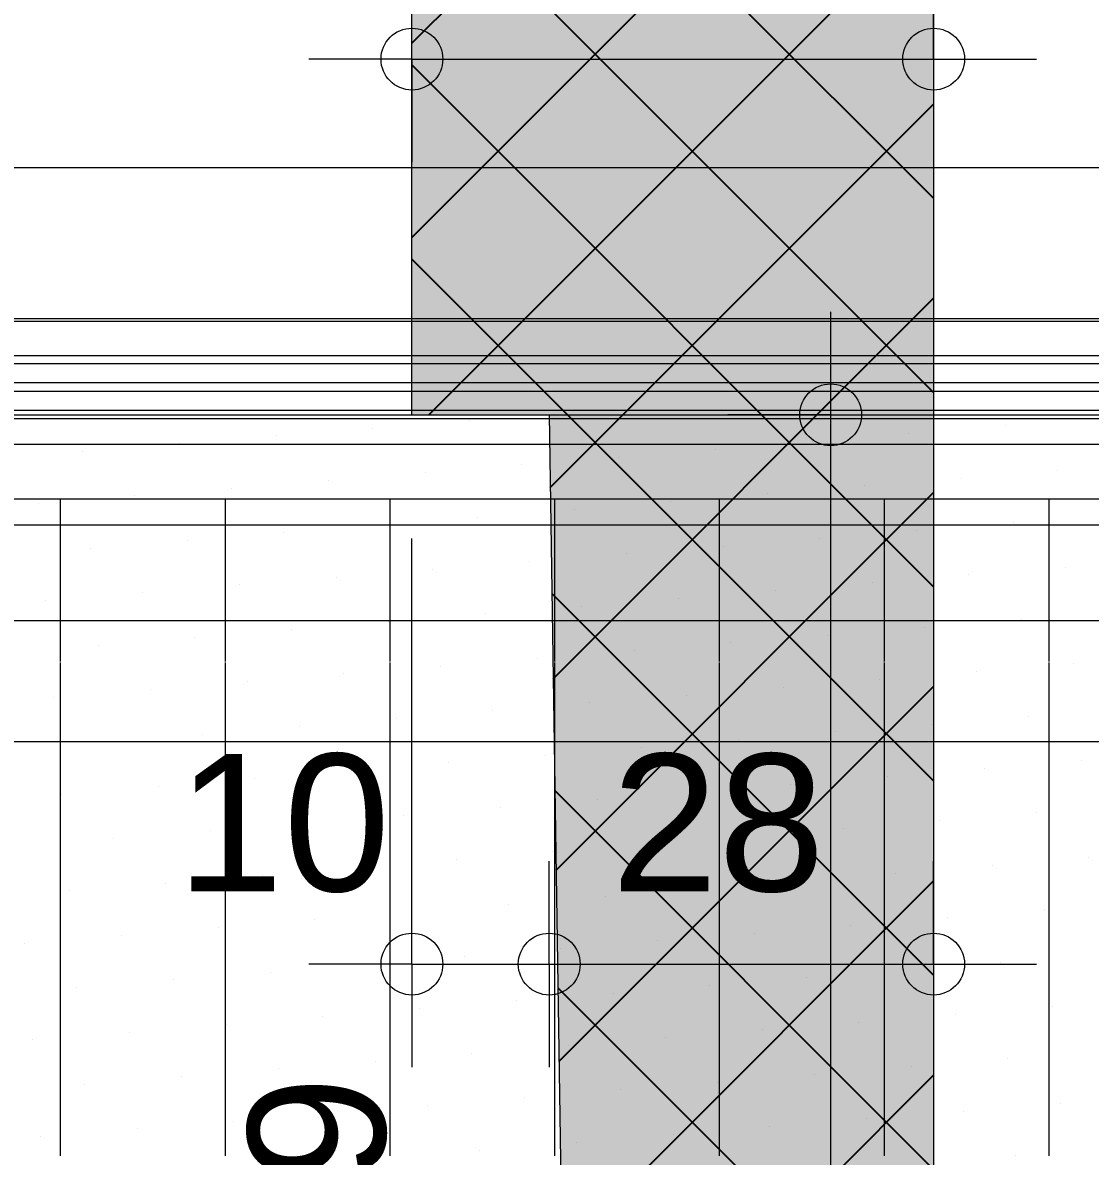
# Model space of a CAD drawing. Header units: metres. Extents: x 0.003 to 0.843, y 0.003 to 0.597.
# Drawn here: x 0.42919 to 0.44474, y 0.1918 to 0.20831 of the extents above; entities that cross this region are included whole.
import ezdxf

# ---------------------------------------------------------------- set-up
doc = ezdxf.new("R2010")
doc.units = ezdxf.units.M
for name, pattern in [('AUSGEZOGEN', [0]), ('LINIE_23', [0.0079, 0.004, -0.0013, 0, -0.0013, 0, -0.0013]), ('PHANTOM', [63.5, 31.75, -6.35, 6.35, -6.35, 6.35, -6.35]), ('PUNKT', [6.35, 0, -6.35]), ('RAND', [44.45, 12.7, -6.35, 12.7, -6.35, 0, -6.35]), ('VERDECKT', [9.525, 6.35, -3.175])]:
    doc.linetypes.add(name, pattern=pattern)
for name, color, linetype, lineweight in [('Ausbau Raeume', 7, 'AUSGEZOGEN', 18), ('Bauachsen grob', 7, 'RAND', 13), ('Bodenplatte', 7, 'AUSGEZOGEN', 18), ('Decke', 7, 'AUSGEZOGEN', 35), ('Deckendaemmung', 7, 'AUSGEZOGEN', 13), ('Detailmasse', 7, 'AUSGEZOGEN', 13), ('Fenster', 7, 'AUSGEZOGEN', 18), ('Rolladen', 7, 'AUSGEZOGEN', 13), ('Vorhangbrett', 7, 'AUSGEZOGEN', 13), ('Wand Beton bewehrt', 7, 'AUSGEZOGEN', 35)]:
    doc.layers.add(name, color=color, linetype=linetype, lineweight=lineweight)
doc.styles.add('ARIAL', font='ARIAL.TTF')

msp = doc.modelspace()

# ---------------------------------------------------------------- hatches: boundary and pattern name
at = {"layer": 'Bodenplatte', "linetype": 'AUSGEZOGEN', "lineweight": 25, "true_color": 0xe0ffe0}
msp.add_hatch(color=254, dxfattribs=at).paths.add_polyline_path([(0.43486, 0.217597), (0.43486, 0.202597), (0.43686, 0.202597), (0.43716, 0.182597), (0.44246, 0.182597), (0.44246, 0.217597)])

# ---------------------------------------------------------------- linework, layer by layer
at = {"layer": 'Ausbau Raeume', "color": 254, "linetype": 'AUSGEZOGEN', "lineweight": 18}
for p, q in [((0.429742, 0.199003), (0.429742, 0.201371)), ((0.432142, 0.199003), (0.432142, 0.201371)), ((0.434542, 0.199003), (0.434542, 0.201371)), ((0.436942, 0.199003), (0.436942, 0.201371)), ((0.439342, 0.199003), (0.439342, 0.201371)), ((0.441742, 0.199003), (0.441742, 0.201371)), ((0.444142, 0.199003), (0.444142, 0.201371)), ((0.429742, 0.191803), (0.429742, 0.198989)), ((0.432142, 0.191803), (0.432142, 0.198989)), ((0.434542, 0.191803), (0.434542, 0.198989)), ((0.436942, 0.191803), (0.436942, 0.198989)), ((0.439342, 0.191803), (0.439342, 0.198989)), ((0.441742, 0.191803), (0.441742, 0.198989)), ((0.444142, 0.191803), (0.444142, 0.198989))]:
    msp.add_line(p, q, dxfattribs=at)
at = {"layer": 'Bauachsen grob', "color": 32, "linetype": 'LINIE_23', "lineweight": 25, "true_color": 0xc36e14}
msp.add_line((0.43166, 0.013897), (0.43166, 0.581), dxfattribs=at)
at = {"layer": 'Bodenplatte', "color": 7, "linetype": 'AUSGEZOGEN', "lineweight": 13}
for p, q in [((0.43486, 0.202597), (0.43486, 0.217597)), ((0.44246, 0.217597), (0.44246, 0.182597)), ((0.43486, 0.202597), (0.43686, 0.202597)), ((0.43686, 0.202597), (0.43716, 0.182597))]:
    msp.add_line(p, q, dxfattribs=at)
at = {"layer": 'Bodenplatte', "color": 7, "linetype": 'AUSGEZOGEN', "lineweight": 25}
for p, q in [((0.43486, 0.208009), (0.44246, 0.215609)), ((0.43486, 0.21335), (0.44246, 0.20575)), ((0.43486, 0.20518), (0.44246, 0.21278)), ((0.43486, 0.210522), (0.44246, 0.202922)), ((0.435106, 0.202597), (0.44246, 0.209952)), ((0.43486, 0.207693), (0.44246, 0.200093)), ((0.436876, 0.201539), (0.44246, 0.207123)), ((0.43486, 0.204865), (0.44246, 0.197265)), ((0.436918, 0.198753), (0.44246, 0.204295)), ((0.436959, 0.195966), (0.44246, 0.201467)), ((0.436899, 0.199997), (0.44246, 0.194436)), ((0.437001, 0.193179), (0.44246, 0.198638)), ((0.436942, 0.197126), (0.44246, 0.191608)), ((0.437043, 0.190393), (0.44246, 0.19581)), ((0.436985, 0.194254), (0.44246, 0.188779)), ((0.437085, 0.187606), (0.44246, 0.192981))]:
    msp.add_line(p, q, dxfattribs=at)
at = {"layer": 'Bodenplatte', "color": 92, "linetype": 'AUSGEZOGEN', "lineweight": 13, "true_color": 0x00c600}
for p, q in [((0.43486, 0.207777), (0.43486, 0.209277)), ((0.44246, 0.207777), (0.44246, 0.209277)), ((0.43486, 0.207777), (0.43336, 0.207777)), ((0.43486, 0.207777), (0.43486, 0.206277)), ((0.43486, 0.207777), (0.43486, 0.207777)), ((0.43486, 0.207777), (0.44246, 0.207777)), ((0.44246, 0.207777), (0.44246, 0.206277)), ((0.44246, 0.207777), (0.44246, 0.207777)), ((0.44246, 0.207777), (0.44396, 0.207777)), ((0.43486, 0.194597), (0.43486, 0.196097)), ((0.43686, 0.194597), (0.43686, 0.196097)), ((0.44246, 0.194597), (0.44246, 0.196097)), ((0.43486, 0.194597), (0.43336, 0.194597)), ((0.43486, 0.194597), (0.43486, 0.193097)), ((0.43486, 0.194597), (0.43686, 0.194597)), ((0.43686, 0.194597), (0.43686, 0.193097)), ((0.43686, 0.194597), (0.43686, 0.194597)), ((0.43686, 0.194597), (0.44246, 0.194597)), ((0.44246, 0.194597), (0.44246, 0.193097)), ((0.44246, 0.194597), (0.44246, 0.194597)), ((0.44246, 0.194597), (0.44396, 0.194597))]:
    msp.add_line(p, q, dxfattribs=at)
at = {"layer": 'Bodenplatte', "color": 92, "linetype": 'VERDECKT', "lineweight": 18, "true_color": 0x00c600}
msp.add_line((0.32236, 0.202597), (0.63436, 0.202597), dxfattribs=at)
at = {"layer": 'Bodenplatte', "color": 92, "linetype": 'AUSGEZOGEN', "lineweight": 13, "true_color": 0x00c600}
msp.add_lwpolyline([(0.43486, 0.194597), (0.43486, 0.195297), (0.43486, 0.195297), (0.43486, 0.200797)], dxfattribs=at)
for centre in [(0.43486, 0.207777), (0.44246, 0.207777), (0.43486, 0.194597), (0.43686, 0.194597), (0.44246, 0.194597)]:
    msp.add_circle(centre, 0.00045, dxfattribs=at)
at = {"layer": 'Decke', "color": 92, "linetype": 'PHANTOM', "lineweight": 18, "true_color": 0x00c600}
msp.add_line((0.32236, 0.202597), (0.63436, 0.202597), dxfattribs=at)
at = {"layer": 'Decke', "color": 92, "linetype": 'RAND', "lineweight": 18, "true_color": 0x00c600}
msp.add_line((0.31916, 0.200997), (0.63756, 0.200997), dxfattribs=at)
at = {"layer": 'Deckendaemmung', "color": 211, "linetype": 'AUSGEZOGEN', "lineweight": 13, "true_color": 0xff70ff}
for p, q in [((0.4357, 0.202517), (0.4357, 0.202517)), ((0.443508, 0.202436), (0.443508, 0.202436)), ((0.432881, 0.20229), (0.432881, 0.20229)), ((0.43429, 0.202403), (0.43429, 0.202403)), ((0.442099, 0.202322), (0.442099, 0.202322)), ((0.431471, 0.202177), (0.431471, 0.202177)), ((0.43928, 0.202096), (0.43928, 0.202096)), ((0.440689, 0.202209), (0.440689, 0.202209)), ((0.430062, 0.202063), (0.430062, 0.202063)), ((0.437871, 0.201982), (0.437871, 0.201982)), ((0.436461, 0.201869), (0.436461, 0.201869)), ((0.44427, 0.201788), (0.44427, 0.201788)), ((0.433642, 0.201642), (0.433642, 0.201642)), ((0.435052, 0.201755), (0.435052, 0.201755)), ((0.44286, 0.201674), (0.44286, 0.201674)), ((0.432233, 0.201529), (0.432233, 0.201529)), ((0.440041, 0.201448), (0.440041, 0.201448)), ((0.441451, 0.201561), (0.441451, 0.201561)), ((0.429414, 0.201302), (0.429414, 0.201302)), ((0.430823, 0.201415), (0.430823, 0.201415)), ((0.438632, 0.201334), (0.438632, 0.201334)), ((0.435813, 0.201107), (0.435813, 0.201107)), ((0.437222, 0.201221), (0.437222, 0.201221)), ((0.434404, 0.200994), (0.434404, 0.200994)), ((0.443622, 0.201026), (0.443622, 0.201026)), ((0.431585, 0.200767), (0.431585, 0.200767)), ((0.432994, 0.200881), (0.432994, 0.200881)), ((0.440803, 0.2008), (0.440803, 0.2008)), ((0.440803, 0.2008), (0.440803, 0.2008)), ((0.442212, 0.200913), (0.442212, 0.200913)), ((0.430175, 0.200654), (0.430175, 0.200654)), ((0.439393, 0.200686), (0.439393, 0.200686)), ((0.436574, 0.200459), (0.436574, 0.200459)), ((0.437984, 0.200573), (0.437984, 0.200573)), ((0.435165, 0.200346), (0.435165, 0.200346)), ((0.444383, 0.200378), (0.444383, 0.200378)), ((0.432346, 0.200119), (0.432346, 0.200119)), ((0.433756, 0.200233), (0.433756, 0.200233)), ((0.433756, 0.200233), (0.433756, 0.200233)), ((0.441564, 0.200152), (0.441564, 0.200152)), ((0.442974, 0.200265), (0.442974, 0.200265)), ((0.430937, 0.200006), (0.430937, 0.200006)), ((0.440155, 0.200038), (0.440155, 0.200038)), ((0.429527, 0.199892), (0.429527, 0.199892)), ((0.437336, 0.199811), (0.437336, 0.199811)), ((0.438745, 0.199925), (0.438745, 0.199925)), ((0.435926, 0.199698), (0.435926, 0.199698)), ((0.443735, 0.199617), (0.443735, 0.199617)), ((0.433108, 0.199471), (0.433108, 0.199471)), ((0.434517, 0.199585), (0.434517, 0.199585)), ((0.442326, 0.199504), (0.442326, 0.199504)), ((0.431698, 0.199358), (0.431698, 0.199358)), ((0.440916, 0.19939), (0.440916, 0.19939)), ((0.430289, 0.199244), (0.430289, 0.199244)), ((0.438097, 0.199163), (0.438097, 0.199163)), ((0.439507, 0.199277), (0.439507, 0.199277)), ((0.436688, 0.19905), (0.436688, 0.19905)), ((0.444497, 0.198969), (0.444497, 0.198969)), ((0.433869, 0.198823), (0.433869, 0.198823)), ((0.435278, 0.198936), (0.435278, 0.198936)), ((0.443087, 0.198855), (0.443087, 0.198855)), ((0.43246, 0.19871), (0.43246, 0.19871)), ((0.440268, 0.198629), (0.440268, 0.198629)), ((0.441678, 0.198742), (0.441678, 0.198742)), ((0.429641, 0.198483), (0.429641, 0.198483)), ((0.43105, 0.198596), (0.43105, 0.198596)), ((0.438859, 0.198515), (0.438859, 0.198515)), ((0.437449, 0.198402), (0.437449, 0.198402)), ((0.43463, 0.198175), (0.43463, 0.198175)), ((0.43604, 0.198288), (0.43604, 0.198288)), ((0.443849, 0.198207), (0.443849, 0.198207)), ((0.433221, 0.198062), (0.433221, 0.198062)), ((0.44103, 0.197981), (0.44103, 0.197981)), ((0.442439, 0.198094), (0.442439, 0.198094)), ((0.430402, 0.197835), (0.430402, 0.197835)), ((0.431812, 0.197948), (0.431812, 0.197948)), ((0.43962, 0.197867), (0.43962, 0.197867)), ((0.436801, 0.19764), (0.436801, 0.19764)), ((0.438211, 0.197754), (0.438211, 0.197754)), ((0.435392, 0.197527), (0.435392, 0.197527)), ((0.44461, 0.197559), (0.44461, 0.197559)), ((0.432573, 0.1973), (0.432573, 0.1973)), ((0.433982, 0.197414), (0.433982, 0.197414)), ((0.441791, 0.197333), (0.441791, 0.197333)), ((0.4432, 0.197446), (0.4432, 0.197446)), ((0.431163, 0.197187), (0.431163, 0.197187)), ((0.440382, 0.197219), (0.440382, 0.197219)), ((0.440382, 0.197219), (0.440382, 0.197219)), ((0.429754, 0.197073), (0.429754, 0.197073)), ((0.437563, 0.196992), (0.437563, 0.196992)), ((0.438972, 0.197106), (0.438972, 0.197106)), ((0.436153, 0.196879), (0.436153, 0.196879)), ((0.433334, 0.196652), (0.433334, 0.196652)), ((0.433334, 0.196652), (0.433334, 0.196652)), ((0.434744, 0.196766), (0.434744, 0.196766)), ((0.442552, 0.196685), (0.442552, 0.196685)), ((0.443962, 0.196798), (0.443962, 0.196798)), ((0.431925, 0.196539), (0.431925, 0.196539)), ((0.441143, 0.196571), (0.441143, 0.196571)), ((0.430515, 0.196425), (0.430515, 0.196425)), ((0.438324, 0.196344), (0.438324, 0.196344)), ((0.439734, 0.196458), (0.439734, 0.196458)), ((0.436915, 0.196231), (0.436915, 0.196231)), ((0.444723, 0.19615), (0.444723, 0.19615)), ((0.434096, 0.196004), (0.434096, 0.196004)), ((0.435505, 0.196118), (0.435505, 0.196118)), ((0.443314, 0.196037), (0.443314, 0.196037)), ((0.432686, 0.195891), (0.432686, 0.195891)), ((0.441904, 0.195923), (0.441904, 0.195923)), ((0.429867, 0.195664), (0.429867, 0.195664)), ((0.431277, 0.195777), (0.431277, 0.195777)), ((0.439086, 0.195696), (0.439086, 0.195696)), ((0.440495, 0.19581), (0.440495, 0.19581)), ((0.437676, 0.195583), (0.437676, 0.195583)), ((0.434857, 0.195356), (0.434857, 0.195356)), ((0.436267, 0.19547), (0.436267, 0.19547)), ((0.444075, 0.195389), (0.444075, 0.195389)), ((0.433448, 0.195243), (0.433448, 0.195243)), ((0.441256, 0.195162), (0.441256, 0.195162)), ((0.442666, 0.195275), (0.442666, 0.195275)), ((0.430629, 0.195016), (0.430629, 0.195016)), ((0.432038, 0.195129), (0.432038, 0.195129)), ((0.439847, 0.195048), (0.439847, 0.195048)), ((0.429219, 0.194903), (0.429219, 0.194903)), ((0.438438, 0.194935), (0.438438, 0.194935)), ((0.435619, 0.194708), (0.435619, 0.194708)), ((0.437028, 0.194822), (0.437028, 0.194822)), ((0.434209, 0.194595), (0.434209, 0.194595)), ((0.442018, 0.194514), (0.442018, 0.194514)), ((0.443427, 0.194627), (0.443427, 0.194627)), ((0.43139, 0.194368), (0.43139, 0.194368)), ((0.4328, 0.194481), (0.4328, 0.194481)), ((0.440608, 0.1944), (0.440608, 0.1944)), ((0.429981, 0.194255), (0.429981, 0.194255)), ((0.43779, 0.194174), (0.43779, 0.194174)), ((0.439199, 0.194287), (0.439199, 0.194287)), ((0.43638, 0.19406), (0.43638, 0.19406)), ((0.433561, 0.193833), (0.433561, 0.193833)), ((0.434971, 0.193947), (0.434971, 0.193947)), ((0.442779, 0.193866), (0.442779, 0.193866)), ((0.444189, 0.193979), (0.444189, 0.193979)), ((0.432152, 0.19372), (0.432152, 0.19372)), ((0.44137, 0.193752), (0.44137, 0.193752)), ((0.44137, 0.193752), (0.44137, 0.193752)), ((0.430742, 0.193607), (0.430742, 0.193607)), ((0.438551, 0.193526), (0.438551, 0.193526)), ((0.43996, 0.193639), (0.43996, 0.193639)), ((0.429333, 0.193493), (0.429333, 0.193493)), ((0.437141, 0.193412), (0.437141, 0.193412)), ((0.434323, 0.193185), (0.434323, 0.193185)), ((0.434323, 0.193185), (0.434323, 0.193185)), ((0.435732, 0.193299), (0.435732, 0.193299)), ((0.443541, 0.193218), (0.443541, 0.193218)), ((0.432913, 0.193072), (0.432913, 0.193072)), ((0.442131, 0.193104), (0.442131, 0.193104)), ((0.430094, 0.192845), (0.430094, 0.192845)), ((0.431504, 0.192959), (0.431504, 0.192959)), ((0.439312, 0.192877), (0.439312, 0.192877)), ((0.440722, 0.192991), (0.440722, 0.192991)), ((0.437903, 0.192764), (0.437903, 0.192764)), ((0.435084, 0.192537), (0.435084, 0.192537)), ((0.436493, 0.192651), (0.436493, 0.192651)), ((0.444302, 0.19257), (0.444302, 0.19257)), ((0.433675, 0.192424), (0.433675, 0.192424)), ((0.442893, 0.192456), (0.442893, 0.192456)), ((0.430856, 0.192197), (0.430856, 0.192197)), ((0.432265, 0.19231), (0.432265, 0.19231)), ((0.440074, 0.192229), (0.440074, 0.192229)), ((0.441483, 0.192343), (0.441483, 0.192343)), ((0.429446, 0.192084), (0.429446, 0.192084)), ((0.438664, 0.192116), (0.438664, 0.192116)), ((0.435845, 0.191889), (0.435845, 0.191889)), ((0.437255, 0.192003), (0.437255, 0.192003)), ((0.443654, 0.191808), (0.443654, 0.191808))]:
    msp.add_line(p, q, dxfattribs=at)
at = {"layer": 'Detailmasse', "color": 253, "linetype": 'AUSGEZOGEN', "lineweight": 13, "true_color": 0xa0a0a0}
for p, q in [((0.44096, 0.202597), (0.44096, 0.204097)), ((0.44096, 0.202597), (0.43946, 0.202597)), ((0.44096, 0.202597), (0.44246, 0.202597)), ((0.44096, 0.202597), (0.44096, 0.202597)), ((0.44096, 0.162597), (0.44096, 0.202597))]:
    msp.add_line(p, q, dxfattribs=at)
msp.add_circle((0.44096, 0.202597), 0.00045, dxfattribs=at)
at = {"layer": 'Fenster', "color": 7, "linetype": 'AUSGEZOGEN', "lineweight": 13}
for p, q in [((0.42362, 0.206197), (0.45434, 0.206197)), ((0.45284, 0.203957), (0.42362, 0.203957)), ((0.42336, 0.203461), (0.4531, 0.203461)), ((0.4531, 0.203341), (0.42336, 0.203341)), ((0.4531, 0.203061), (0.42336, 0.203061)), ((0.42336, 0.202941), (0.4531, 0.202941)), ((0.4531, 0.202661), (0.42336, 0.202661)), ((0.42336, 0.202541), (0.4531, 0.202541)), ((0.423656, 0.202171), (0.452804, 0.202171)), ((0.39226, 0.201371), (0.45356, 0.201371))]:
    msp.add_line(p, q, dxfattribs=at)
at = {"layer": 'Rolladen', "color": 7, "linetype": 'PHANTOM', "lineweight": 13}
for p, q in [((0.453566, 0.199597), (0.39226, 0.199597)), ((0.39226, 0.197837), (0.453566, 0.197837))]:
    msp.add_line(p, q, dxfattribs=at)
at = {"layer": 'Vorhangbrett', "color": 191, "linetype": 'PUNKT', "lineweight": 13, "true_color": 0xbe96ea}
msp.add_line((0.32586, 0.207797), (0.46186, 0.207797), dxfattribs=at)
at = {"layer": 'Wand Beton bewehrt', "color": 180, "linetype": 'PUNKT', "lineweight": 18}
for p, q in [((0.45586, 0.203997), (0.38996, 0.203997)), ((0.39226, 0.202597), (0.45356, 0.202597))]:
    msp.add_line(p, q, dxfattribs=at)

# ---------------------------------------------------------------- texts
at = {"layer": 'Bodenplatte', "color": 92, "linetype": 'AUSGEZOGEN', "lineweight": 18, "true_color": 0x00c600, "char_height": 0.002, "width": 0.001, "attachment_point": 7, "style": 'ARIAL'}
for s, insert in [('10', (0.431436, 0.195631)), ('28', (0.437767, 0.195631))]:
    msp.add_mtext(s, dxfattribs=dict(at, insert=insert))
at = {"layer": 'Bodenplatte', "color": 7, "linetype": 'AUSGEZOGEN', "lineweight": 18, "insert": (0.4345, 0.184347), "char_height": 0.002, "width": 0.001, "attachment_point": 7, "rotation": 90, "style": 'ARIAL'}
msp.add_mtext('+10.89', dxfattribs=at)

doc.saveas('drawing.dxf')
